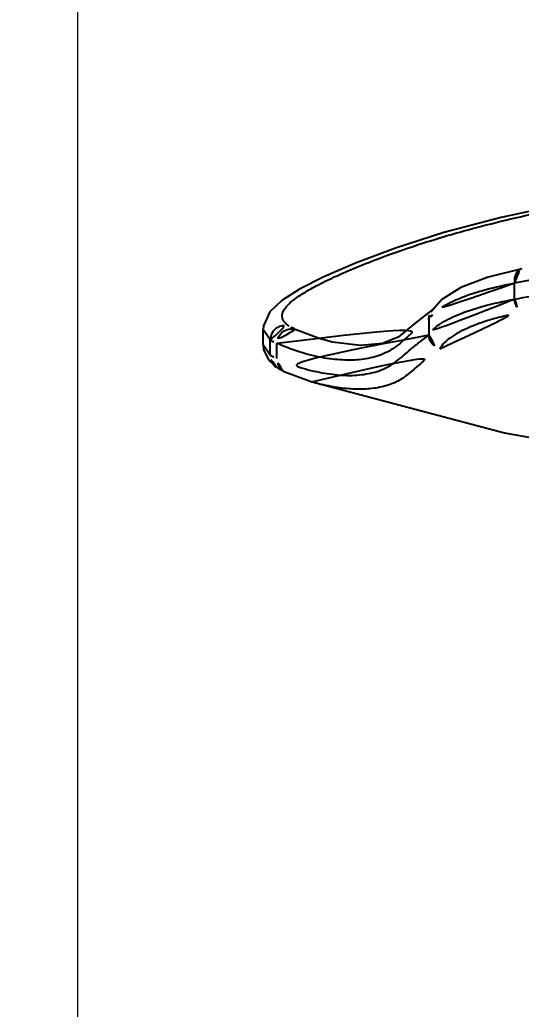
# Model space of a CAD drawing. Extents: x 16296684858 to 16296688009, y -37409618718 to -37409616409.
# Drawn here: x 16296686643.2 to 16296686677.8, y -37409617798.8 to -37409617730.6 of the extents above; entities that cross this region are included whole.
import ezdxf

# ---------------------------------------------------------------- set-up
doc = ezdxf.new("R2010")
doc.units = 0
doc.header["$LTSCALE"] = 10
doc.header["$MEASUREMENT"] = 0
doc.header["$PDMODE"] = 3
doc.header["$PDSIZE"] = -10
doc.layers.get('0').update_dxf_attribs({"linetype": 'CONTINUOUS'})
doc.layers.get('DEFPOINTS').update_dxf_attribs({"linetype": 'CONTINUOUS'})
doc.styles.add('Daelim Dimension', font='')
doc.styles.get('Daelim Dimension').set_extended_font_data('나눔고딕')
doc.dimstyles.new('DEFAULT', dxfattribs={"dimscale": 2, "dimtxt": 2, "dimasz": 2, "dimexe": 0, "dimexo": 2, "dimgap": 1, "dimtad": 1, "dimdec": 1, "dimzin": 9, "dimdsep": 46, "dimtxsty": 'Daelim Dimension', "dimcen": 0.5, "dimclrd": 252, "dimclre": 252, "dimclrt": 3, "dimadec": 1, "dimazin": 0, "dimtfac": 1, "dimtdec": 1, "dimtix": 1, "dimtmove": 0, "dimatfit": 3, "dimfxl": 1, "dimtolj": 1, "dimtzin": 1, "dimlwd": 9, "dimlwe": 9, "dimarcsym": 0})

# ---------------------------------------------------------------- blocks, each defined once
blk = doc.blocks.new('*D13')
at = {"color": 5, "lineweight": 9, "ltscale": 0.5, "transparency": 16777216}
for p, q in [((16296686643.23719, -37409617535.35121), (16296686554.64207, -37409617535.35121)), ((16296686556.64207, -37409617543.35121), (16296686556.64207, -37409618194.14514)), ((16296686643.23719, -37409618202.14514), (16296686554.64207, -37409618202.14514))]:
    blk.add_line(p, q, dxfattribs=at)
at = {"color": 5, "ltscale": 0.5, "transparency": 16777216}
for points in [[(16296686555.30873, -37409617543.35121), (16296686557.9754, -37409617543.35121), (16296686556.64207, -37409617535.35121)], [(16296686555.30873, -37409618194.14514), (16296686557.9754, -37409618194.14514), (16296686556.64207, -37409618202.14514)]]:
    blk.add_solid(points, dxfattribs=at)
at = {"layer": 'DEFPOINTS', "color": 0, "ltscale": 0.5, "transparency": 16777216}
for p in [(16296686647.23719, -37409617535.35121), (16296686556.64207, -37409618202.14514), (16296686647.23719, -37409618202.14514)]:
    blk.add_point(p, dxfattribs=at)
at = {"color": 7, "ltscale": 0.5, "transparency": 16777216, "insert": (16296686543.75507, -37409617868.74818), "char_height": 20, "attachment_point": 5, "rotation": 90, "style": 'Daelim Dimension'}
blk.add_mtext('\\A1;870', dxfattribs=at)
blk = doc.blocks.new('*D16')
at = {"color": 5, "lineweight": 9, "ltscale": 0.5, "transparency": 16777216}
for p, q in [((16296686685.13718, -37409617494.464821), (16296686466.86311, -37409617494.464821)), ((16296686468.86311, -37409617502.464821), (16296686468.86311, -37409618194.145073)), ((16296686660.62834, -37409618202.145073), (16296686466.86311, -37409618202.145073))]:
    blk.add_line(p, q, dxfattribs=at)
at = {"color": 5, "ltscale": 0.5, "transparency": 16777216}
for points in [[(16296686467.529779, -37409617502.464821), (16296686470.19644, -37409617502.464821), (16296686468.86311, -37409617494.464821)], [(16296686467.529779, -37409618194.145073), (16296686470.19644, -37409618194.145073), (16296686468.86311, -37409618202.145073)]]:
    blk.add_solid(points, dxfattribs=at)
at = {"layer": 'DEFPOINTS', "color": 0, "ltscale": 0.5, "transparency": 16777216}
for p in [(16296686689.13718, -37409617494.464821), (16296686468.86311, -37409618202.145073), (16296686664.62834, -37409618202.145073)]:
    blk.add_point(p, dxfattribs=at)
at = {"color": 7, "ltscale": 0.5, "transparency": 16777216, "insert": (16296686455.97611, -37409617848.304947), "char_height": 20, "attachment_point": 5, "rotation": 90, "style": 'Daelim Dimension'}
blk.add_mtext('\\A1;908', dxfattribs=at)
blk = doc.blocks.new('*D18')
at = {"color": 5, "lineweight": 9, "ltscale": 0.5, "transparency": 16777216}
for p, q in [((16296686647.237181, -37409618005.826988), (16296686647.237181, -37409617114.689346)), ((16296687202.637119, -37409617350.312553), (16296687202.637119, -37409617114.689346)), ((16296686655.237181, -37409617116.689346), (16296687194.637119, -37409617116.689346))]:
    blk.add_line(p, q, dxfattribs=at)
at = {"color": 5, "ltscale": 0.5, "transparency": 16777216}
for points in [[(16296686655.237181, -37409617115.356018), (16296686655.237181, -37409617118.02269), (16296686647.237181, -37409617116.689346)], [(16296687194.637119, -37409617115.356018), (16296687194.637119, -37409617118.02269), (16296687202.637119, -37409617116.689346)]]:
    blk.add_solid(points, dxfattribs=at)
at = {"layer": 'DEFPOINTS', "color": 0, "ltscale": 0.5, "transparency": 16777216}
for p in [(16296687202.637119, -37409617116.689346), (16296687202.637119, -37409617354.312553), (16296686647.237181, -37409618009.826988)]:
    blk.add_point(p, dxfattribs=at)
at = {"color": 7, "ltscale": 0.5, "transparency": 16777216, "insert": (16296686924.937149, -37409617103.916817), "char_height": 20, "attachment_point": 5, "style": 'Daelim Dimension'}
blk.add_mtext('\\A1;555', dxfattribs=at)

msp = doc.modelspace()

# ---------------------------------------------------------------- linework, layer by layer
at = {"color": 7, "linetype": 'Continuous'}
for p, q in [((16296686677.31531, -37409617749.848091), (16296686677.31531, -37409617748.739937)), ((16296686672.298, -37409617749.866371), (16296686671.53911, -37409617750.73452)), ((16296686671.413429, -37409617751.267738), (16296686671.413429, -37409617752.304169)), ((16296686659.99217, -37409617752.988609), (16296686659.99217, -37409617751.931053)), ((16296686659.992201, -37409617751.939751), (16296686659.99217, -37409617751.933746)), ((16296686660.486059, -37409617752.651466), (16296686659.992201, -37409617751.939751)), ((16296686663.849871, -37409617752.553436), (16296686662.211451, -37409617751.93026)), ((16296686659.99217, -37409617752.991371), (16296686659.99221, -37409617752.984688)), ((16296686660.486059, -37409617753.70266), (16296686659.99217, -37409617752.991371)), ((16296686659.99221, -37409617752.98513), (16296686660.02841, -37409617753.32943)), ((16296686660.486059, -37409617753.70266), (16296686660.486059, -37409617752.651466)), ((16296686660.946079, -37409617753.931747), (16296686660.946079, -37409617752.882057)), ((16296686663.854231, -37409617752.554771), (16296686663.849871, -37409617752.553436)), ((16296686660.02841, -37409617753.32943), (16296686660.37676, -37409617754.042953)), ((16296686660.37676, -37409617754.042953), (16296686660.906799, -37409617754.524727)), ((16296686660.90678, -37409617754.524727), (16296686660.90555, -37409617754.523872)), ((16296686661.497391, -37409617754.843803), (16296686663.297041, -37409617755.522041)), ((16296686661.497881, -37409617754.844017), (16296686661.497391, -37409617754.843803)), ((16296686663.271601, -37409617755.514267), (16296686663.297029, -37409617755.522041)), ((16296686663.297091, -37409617755.522057), (16296686663.345119, -37409617755.536568))]:
    msp.add_line(p, q, dxfattribs=at)
for points in [[(16296686685.904751, -37409617742.448776), (16296686680.992491, -37409617743.2341), (16296686676.401819, -37409617744.20816), (16296686672.447149, -37409617745.261627), (16296686669.11121, -37409617746.329987), (16296686666.36706, -37409617747.358429), (16296686664.18129, -37409617748.30838), (16296686662.509951, -37409617749.164459), (16296686661.294849, -37409617749.942841), (16296686660.465019, -37409617750.71566), (16296686660.01251, -37409617751.677628), (16296686659.99221, -37409617751.940086)], [(16296686677.8216, -37409617747.757919), (16296686675.501909, -37409617748.324059), (16296686673.62174, -37409617749.042221), (16296686672.298, -37409617749.866371)], [(16296686671.76239, -37409617750.479088), (16296686670.365101, -37409617751.592743), (16296686669.31007, -37409617752.458557), (16296686668.21464, -37409617752.908829), (16296686666.699659, -37409617753.042641), (16296686664.76656, -37409617752.796707), (16296686663.84988, -37409617752.553436)], [(16296686660.90555, -37409617754.523872), (16296686661.047079, -37409617754.614571), (16296686661.29052, -37409617754.746239), (16296686661.497881, -37409617754.844017)], [(16296686663.271601, -37409617755.514267), (16296686676.623329, -37409617759.05471), (16296686691.030769, -37409617761.631104)]]:
    msp.add_lwpolyline(points, dxfattribs=at)
for centre, radius, start, end in [((16296686661.156891, -37409617751.625648), 1.225679, 236.81732287, 237.73578784), ((16296686661.15531, -37409617752.671532), 1.229285, 237.01462294, 237.92854141), ((16296686661.873859, -37409617754.007317), 0.917232, 233.81058571, 245.76891927)]:
    msp.add_arc(centre, radius, start, end, dxfattribs=at)
for points, knots in [([(16296686661.78405, -37409617751.701363), (16296686661.705669, -37409617751.646553), (16296686661.56675, -37409617751.536324), (16296686661.40477, -37409617751.34668), (16296686661.31185, -37409617751.143799), (16296686661.29563, -37409617750.928612), (16296686661.35606, -37409617750.708397), (16296686661.486191, -37409617750.483963), (16296686661.68331, -37409617750.251534), (16296686662.064739, -37409617749.90107), (16296686662.72267, -37409617749.444443), (16296686663.71833, -37409617748.880287), (16296686664.969681, -37409617748.26944), (16296686666.468121, -37409617747.61808), (16296686668.20574, -37409617746.938179), (16296686670.956699, -37409617745.966293), (16296686674.924021, -37409617744.785751), (16296686680.28026, -37409617743.559357), (16296686684.125, -37409617742.92128), (16296686686.15926, -37409617742.649567)], [0, 0, 0, 0, 0.010404356, 0.019200323, 0.026899364, 0.034267485, 0.04218246, 0.051365011, 0.062284402, 0.075217057, 0.107616979, 0.149102219, 0.199653695, 0.259015854, 0.326805327, 0.402592104, 0.576360426, 0.776736962, 1, 1, 1, 1]), ([(16296686761.594379, -37409617748.727402), (16296686759.2743, -37409617748.073547), (16296686753.92408, -37409617746.767281), (16296686744.92572, -37409617745.196373), (16296686734.276051, -37409617744.12484), (16296686722.54882, -37409617743.758942), (16296686710.397141, -37409617744.149323), (16296686698.500441, -37409617745.247177), (16296686687.500601, -37409617746.853729), (16296686680.55307, -37409617748.127907), (16296686677.31531, -37409617748.739937)], [0, 0, 0, 0, 0.085054676, 0.194179062, 0.322055114, 0.462398154, 0.607883349, 0.750783796, 0.883730102, 1, 1, 1, 1]), ([(16296686677.31531, -37409617749.848091), (16296686678.864269, -37409617749.555847), (16296686681.24481, -37409617749.127663), (16296686684.490549, -37409617748.568428), (16296686687.994841, -37409617747.982002), (16296686691.619869, -37409617747.435791), (16296686695.35253, -37409617746.930992), (16296686699.25659, -37409617746.459343), (16296686703.22986, -37409617746.018517), (16296686707.26643, -37409617745.703209), (16296686709.823481, -37409617745.53334), (16296686711.879881, -37409617745.417053), (16296686713.94331, -37409617745.323029), (16296686716.52257, -37409617745.226646), (16296686719.61149, -37409617745.139877), (16296686723.68837, -37409617745.095757), (16296686727.722139, -37409617745.179008), (16296686731.696211, -37409617745.333977), (16296686735.515961, -37409617745.537598), (16296686739.233419, -37409617745.859589), (16296686742.835449, -37409617746.256264), (16296686745.400511, -37409617746.574944), (16296686747.86022, -37409617746.92585), (16296686750.910999, -37409617747.425453), (16296686753.79331, -37409617747.976318), (16296686756.49774, -37409617748.562149), (16296686758.326509, -37409617748.986), (16296686759.760281, -37409617749.341461), (16296686760.83378, -37409617749.622864), (16296686761.344509, -37409617749.766144), (16296686761.594379, -37409617749.834373)], [0, 0, 0, 0, 0.055639206, 0.085371883, 0.116254818, 0.181050681, 0.214759845, 0.249203499, 0.319856961, 0.355840772, 0.392109003, 0.410312205, 0.428541077, 0.465017833, 0.50141592, 0.537612251, 0.608920097, 0.643795111, 0.677993595, 0.743930768, 0.775464013, 0.805903808, 0.835163075, 0.863158535, 0.915017236, 0.938718953, 0.960829423, 0.981276873, 0.990857436, 1, 1, 1, 1]), ([(16296686677.31531, -37409617748.739937), (16296686677.303789, -37409617748.624207), (16296686677.308319, -37409617748.398682), (16296686677.40094, -37409617748.091743), (16296686677.57303, -37409617747.857368), (16296686677.739149, -37409617747.773788), (16296686677.821211, -37409617747.757973)], [0, 0, 0, 0, 0.290999457, 0.557221739, 0.790880543, 1, 1, 1, 1]), ([(16296686677.31531, -37409617748.739937), (16296686676.651461, -37409617748.861412), (16296686675.43644, -37409617749.126106), (16296686673.813471, -37409617749.634819), (16296686672.564501, -37409617750.199219), (16296686671.89982, -37409617750.667953), (16296686671.661619, -37409617750.919006)], [0, 0, 0, 0, 0.330304943, 0.607998477, 0.830622429, 1, 1, 1, 1]), ([(16296686677.31531, -37409617749.848091), (16296686676.586121, -37409617749.978256), (16296686675.266979, -37409617750.263779), (16296686673.7395, -37409617750.755943), (16296686672.759211, -37409617751.204887), (16296686672.1926, -37409617751.535843), (16296686671.749519, -37409617751.880478), (16296686671.52109, -37409617752.139473), (16296686671.434919, -37409617752.270287)], [0, 0, 0, 0, 0.343006788, 0.624295185, 0.740926768, 0.841710774, 0.927460764, 1, 1, 1, 1]), ([(16296686677.315319, -37409617749.848091), (16296686677.324539, -37409617749.943008), (16296686677.39135, -37409617750.284813), (16296686677.595329, -37409617750.620773), (16296686677.8137, -37409617750.752281)], [0, 0, 0, 0, 0.272238896, 1, 1, 1, 1]), ([(16296686671.413, -37409617751.2379), (16296686671.411659, -37409617751.193901), (16296686671.41818, -37409617751.0196), (16296686671.473591, -37409617750.847061), (16296686671.53911, -37409617750.73452)], [0, 0, 0, 0, 0.252616482, 1, 1, 1, 1]), ([(16296686671.661619, -37409617750.919006), (16296686671.639771, -37409617750.942039), (16296686671.558109, -37409617751.031578), (16296686671.48373, -37409617751.12793), (16296686671.434919, -37409617751.202881)], [0, 0, 0, 0, 0.262001973, 1, 1, 1, 1]), ([(16296686672.1593, -37409617753.258461), (16296686672.327841, -37409617752.969887), (16296686672.922421, -37409617752.408989), (16296686673.875099, -37409617751.916733), (16296686674.846491, -37409617751.524071), (16296686675.736641, -37409617751.235001), (16296686676.7374, -37409617750.973953), (16296686677.443939, -37409617750.823471), (16296686677.8137, -37409617750.752281)], [0, 0, 0, 0, 0.158883989, 0.376366646, 0.508491421, 0.65668116, 0.820975412, 1, 1, 1, 1]), ([(16296686660.486059, -37409617752.651466), (16296686660.48818, -37409617752.49707), (16296686660.56642, -37409617752.184486), (16296686660.87858, -37409617751.821007), (16296686661.318211, -37409617751.633324), (16296686661.6381, -37409617751.655418), (16296686661.784069, -37409617751.701393)], [0, 0, 0, 0, 0.250645009, 0.501627753, 0.751592258, 1, 1, 1, 1]), ([(16296686660.946079, -37409617752.882057), (16296686661.4669, -37409617753.115097), (16296686662.48502, -37409617753.503471), (16296686663.77508, -37409617753.835098), (16296686664.75491, -37409617753.983727), (16296686665.451389, -37409617754.038437), (16296686666.12532, -37409617754.049507), (16296686666.979231, -37409617753.998451), (16296686667.79777, -37409617753.81662), (16296686668.54739, -37409617753.497864), (16296686669.07052, -37409617753.182289), (16296686669.565201, -37409617752.774742), (16296686670.317801, -37409617752.099274), (16296686670.946939, -37409617751.598106), (16296686671.413429, -37409617751.267738)], [0, 0, 0, 0, 0.14911518, 0.284090131, 0.347206344, 0.4079015, 0.466537492, 0.523213041, 0.63127777, 0.683400839, 0.735604337, 0.790293519, 0.850611058, 1, 1, 1, 1]), ([(16296686662.211451, -37409617751.93026), (16296686662.12726, -37409617751.892227), (16296686661.9813, -37409617751.822433), (16296686661.84078, -37409617751.741287), (16296686661.78405, -37409617751.701363)], [0, 0, 0, 0, 0.571115741, 1, 1, 1, 1]), ([(16296686662.210831, -37409617751.929993), (16296686662.07003, -37409617751.886948), (16296686661.759489, -37409617751.870407), (16296686661.335079, -37409617752.061996), (16296686661.031969, -37409617752.421783), (16296686660.95125, -37409617752.729073), (16296686660.946079, -37409617752.882057)], [0, 0, 0, 0, 0.244147076, 0.492954605, 0.746136802, 1, 1, 1, 1]), ([(16296686671.414301, -37409617752.333763), (16296686671.16139, -37409617752.506104), (16296686670.701241, -37409617752.841904), (16296686670.090651, -37409617753.357674), (16296686669.563999, -37409617753.820641), (16296686669.06815, -37409617754.224747), (16296686668.549879, -37409617754.548851), (16296686667.99214, -37409617754.787247), (16296686667.399, -37409617754.949677), (16296686666.77632, -37409617755.054512), (16296686666.125879, -37409617755.102043), (16296686665.451309, -37409617755.091309), (16296686664.755461, -37409617755.025597), (16296686663.776449, -37409617754.87751), (16296686662.48246, -37409617754.56102), (16296686661.46752, -37409617754.164253), (16296686660.946079, -37409617753.931747)], [0, 0, 0, 0, 0.080043367, 0.148808564, 0.208951154, 0.263474015, 0.315913451, 0.368236423, 0.421500471, 0.476388026, 0.533137985, 0.591822178, 0.652619129, 0.71579324, 0.850684755, 1, 1, 1, 1]), ([(16296686671.414301, -37409617752.333763), (16296686671.42663, -37409617752.540176), (16296686671.588949, -37409617752.955017), (16296686671.95944, -37409617753.200333), (16296686672.1593, -37409617753.258461)], [0, 0, 0, 0, 0.498368101, 1, 1, 1, 1]), ([(16296686660.50259, -37409617752.662086), (16296686660.530609, -37409617752.679787), (16296686660.67355, -37409617752.76268), (16296686660.824579, -37409617752.830551), (16296686660.946079, -37409617752.882057)], [0, 0, 0, 0, 0.200780683, 1, 1, 1, 1]), ([(16296686660.90555, -37409617754.523872), (16296686660.77582, -37409617754.433777), (16296686660.557341, -37409617754.18441), (16296686660.483879, -37409617753.861519), (16296686660.486059, -37409617753.70266)], [0, 0, 0, 0, 0.498542944, 1, 1, 1, 1]), ([(16296686660.50259, -37409617753.713203), (16296686660.530621, -37409617753.730797), (16296686660.67363, -37409617753.813133), (16296686660.82461, -37409617753.880562), (16296686660.946079, -37409617753.931747)], [0, 0, 0, 0, 0.200675252, 1, 1, 1, 1]), ([(16296686663.345119, -37409617755.536568), (16296686663.774929, -37409617755.665627), (16296686664.61735, -37409617755.87207), (16296686665.864771, -37409617756.039032), (16296686667.04463, -37409617756.065208), (16296686668.15254, -37409617755.927002), (16296686669.00864, -37409617755.641411), (16296686669.61935, -37409617755.292473), (16296686670.22098, -37409617754.844131), (16296686671.013929, -37409617754.099281), (16296686671.746571, -37409617753.558487), (16296686672.1593, -37409617753.258461)], [0, 0, 0, 0, 0.138668748, 0.267393511, 0.388217349, 0.502364914, 0.610890548, 0.664327722, 0.719113673, 0.842335679, 1, 1, 1, 1]), ([(16296686661.332279, -37409617754.747612), (16296686661.208599, -37409617754.657043), (16296686661.002819, -37409617754.405731), (16296686660.940769, -37409617754.088364), (16296686660.946079, -37409617753.931747)], [0, 0, 0, 0, 0.494514508, 1, 1, 1, 1])]:
    msp.add_open_spline(points, degree=3, knots=knots, dxfattribs=at)
for points in [[(16296686671.412991, -37409617751.2379), (16296686671.420219, -37409617751.226158), (16296686671.42741, -37409617751.214417), (16296686671.434919, -37409617751.202881)], [(16296686671.413429, -37409617751.267738), (16296686671.413429, -37409617751.258034), (16296686671.41346, -37409617751.24826), (16296686671.4128, -37409617751.238548)], [(16296686671.413429, -37409617752.304169), (16296686671.413429, -37409617752.313828), (16296686671.413389, -37409617752.323547), (16296686671.414671, -37409617752.333153)], [(16296686671.434919, -37409617752.270287), (16296686671.42757, -37409617752.281464), (16296686671.420509, -37409617752.292809), (16296686671.413429, -37409617752.304169)]]:
    msp.add_open_spline(points, degree=3, dxfattribs=at)

# ---------------------------------------------------------------- dimensions: what is measured, and where the dimension line sits
at = {"ltscale": 0.5}
dim = msp.add_linear_dim(base=(16296687202.637119, -37409617116.689346), p1=(16296686647.237181, -37409618009.826988), p2=(16296687202.637119, -37409617354.312553), dimstyle='DEFAULT', override={"dimtxt": 10, "dimasz": 4, "dimexe": 1, "dimdec": 0, "dimclrd": 5, "dimclre": 5, "dimclrt": 7}, dxfattribs=at)
dim.commit()
dim.dimension.update_dxf_attribs({"geometry": '*D18', "text_midpoint": (16296686924.937149, -37409617103.916817)})
for base, p1, p2, text, picture, middle in [((16296686468.86311, -37409618202.145073), (16296686689.137171, -37409617494.464813), (16296686664.62833, -37409618202.145058), '908', '*D16', (16296686468.8631, -37409617848.304947)), ((16296686556.642071, -37409618202.145142), (16296686647.237181, -37409617535.351196), (16296686647.237181, -37409618202.145126), '870', '*D13', (16296686556.64205, -37409617868.748177))]:
    dim = msp.add_linear_dim(base=base, p1=p1, p2=p2, angle=90, text=text, dimstyle='DEFAULT', override={"dimtxt": 10, "dimasz": 4, "dimexe": 1, "dimdec": 0, "dimclrd": 5, "dimclre": 5, "dimclrt": 7}, dxfattribs=at)
    dim.commit()
    dim.dimension.update_dxf_attribs({"geometry": picture, "text_midpoint": middle, "dimtype": 160})

doc.saveas('drawing.dxf')
